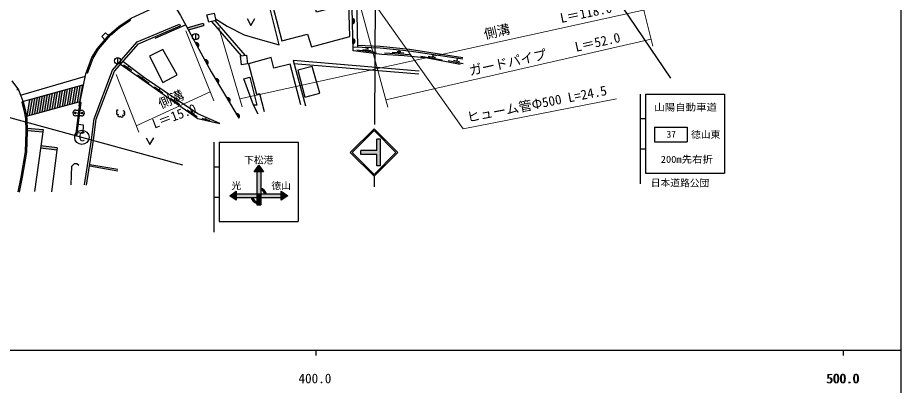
# Model space of a CAD drawing. Units: millimetres at full size, sheet at 1:1000; details may follow other scales. Extents: x 40000 to 680000, y 20000 to 380000.
# Drawn here: x 411501 to 579000, y 198357 to 267986 of the extents above; entities that cross this region are included whole.
import ezdxf
from ezdxf.enums import TextEntityAlignment as Align

# ---------------------------------------------------------------- set-up
doc = ezdxf.new("R2010")
doc.units = ezdxf.units.MM
doc.header["$LTSCALE"] = 1000
for name, color, linetype, lineweight in [('M-BGD', 7, 'Continuous', 25), ('M-BGD-EXST', 7, 'Continuous', 25), ('M-STR-HTXT', 7, 'Continuous', 13), ('M-STR-STRC', 7, 'Continuous', 25), ('M-TTL-BAND', 7, 'Continuous', 25)]:
    doc.layers.add(name, color=color, linetype=linetype, lineweight=lineweight)
doc.styles.add('ＭＳ ゴシック', font='')
doc.styles.get('ＭＳ ゴシック').set_extended_font_data('MS Gothic')

msp = doc.modelspace()

# ---------------------------------------------------------------- hatches: boundary and pattern name
at = {"layer": 'M-BGD'}
for points in [[(474983, 266824, 0.82183), (474961, 267814)], [(445660, 262380, 0.82183), (445186, 263250)], [(475070, 263012, 0.82183), (475047, 264003)], [(447433, 259120, 0.82183), (446960, 259990)], [(449464, 255579, 0.82183), (448959, 256431)], [(451600, 251976, 0.82183), (451095, 252828)], [(453400, 248942, 0.82183), (452894, 249794)]]:
    msp.add_hatch(color=256, dxfattribs=at).paths.add_polyline_path(points)
at = {"layer": 'M-STR-STRC'}
for points in [[(446798, 266487), (446675, 266920), (443657, 266062), (443877, 265657)], [(421923, 254732), (421445, 254601), (420931, 251453), (421408, 251584)], [(422877, 254994), (422400, 254863), (421885, 251715), (422363, 251846)], [(423832, 255256), (423355, 255125), (422840, 251977), (423318, 252108)], [(416194, 253161), (415717, 253030), (415202, 249882), (415680, 250013)], [(417149, 253423), (416672, 253292), (416157, 250144), (416634, 250275)], [(418104, 253685), (417626, 253554), (417112, 250406), (417589, 250537)], [(419058, 253947), (418581, 253816), (418066, 250668), (418544, 250799)], [(420013, 254209), (419536, 254078), (419021, 250930), (419499, 251060)], [(420968, 254470), (420491, 254340), (419976, 251191), (420453, 251322)], [(414285, 252638), (413807, 252507), (413293, 249359), (413770, 249490)], [(415239, 252900), (414762, 252769), (414248, 249620), (414725, 249751)], [(416321, 246785), (413308, 247064), (413319, 246611), (416280, 246336)], [(476550, 242832), (479550, 242832), (479550, 244957), (480300, 244957), (480300, 239957), (479550, 239957), (479550, 242082), (476550, 242082)], [(419001, 243309), (415919, 243737), (415857, 243291), (418939, 242864)], [(457193, 240023), (458068, 238773), (457568, 238773), (456818, 238773), (456318, 238773)], [(457568, 234648), (457568, 235413), (457568, 235725), (457568, 238773), (456818, 238773), (456818, 234648)], [(452943, 235148), (452943, 234648), (452943, 233898), (452943, 233398), (451693, 234273)], [(455741, 233898), (456053, 233898), (456818, 233898), (456818, 234648), (452943, 234648), (452943, 233898)], [(457568, 233898), (457568, 234648), (456818, 234648), (456818, 233898)], [(458333, 234648), (458646, 234648), (458639, 234673), (458632, 234698), (458624, 234723), (458616, 234748), (458607, 234773), (458598, 234798), (458589, 234822), (458579, 234846), (458569, 234870), (458558, 234894), (458547, 234918), (458536, 234942), (458524, 234965), (458512, 234988), (458499, 235011), (458486, 235034), (458472, 235056), (458459, 235078), (458444, 235100), (458430, 235122), (458415, 235143), (458399, 235165), (458384, 235186), (458367, 235206), (458351, 235227), (458334, 235247), (458317, 235266), (458299, 235286), (458282, 235305), (458263, 235324), (458245, 235342), (458226, 235361), (458207, 235378), (458188, 235396), (458168, 235413), (458148, 235430), (458127, 235446), (458107, 235463), (458086, 235478), (458065, 235494), (458043, 235509), (458022, 235523), (458000, 235538), (457977, 235552), (457955, 235565), (457932, 235578), (457909, 235591), (457886, 235603), (457863, 235615), (457839, 235627), (457816, 235638), (457792, 235648), (457768, 235658), (457743, 235668), (457719, 235678), (457694, 235687), (457670, 235695), (457645, 235703), (457620, 235711), (457595, 235718), (457569, 235725), (457568, 235725), (457568, 235413), (457580, 235409), (457599, 235402), (457619, 235395), (457639, 235387), (457658, 235379), (457677, 235371), (457696, 235362), (457715, 235353), (457734, 235344), (457753, 235334), (457771, 235325), (457789, 235314), (457807, 235304), (457825, 235293), (457843, 235282), (457861, 235270), (457878, 235258), (457895, 235246), (457912, 235234), (457929, 235221), (457945, 235208), (457961, 235195), (457977, 235181), (457993, 235168), (458008, 235153), (458024, 235139), (458039, 235125), (458053, 235110), (458068, 235094), (458082, 235079), (458096, 235063), (458110, 235048), (458123, 235031), (458136, 235015), (458149, 234999), (458161, 234982), (458174, 234965), (458186, 234948), (458197, 234930), (458209, 234913), (458220, 234895), (458230, 234877), (458241, 234858), (458251, 234840), (458260, 234822), (458270, 234803), (458279, 234784), (458288, 234765), (458296, 234746), (458304, 234726), (458312, 234707), (458319, 234687), (458326, 234668)], [(461443, 233898), (461443, 234648), (458646, 234648), (458333, 234648), (457568, 234648), (457568, 233898)], [(461443, 234648), (461443, 235148), (462693, 234273), (461443, 233398), (461443, 233898)], [(456818, 232821), (456818, 233133), (456807, 233137), (456787, 233144), (456767, 233151), (456748, 233159), (456728, 233167), (456709, 233175), (456690, 233183), (456671, 233192), (456652, 233202), (456634, 233211), (456615, 233221), (456597, 233231), (456579, 233242), (456561, 233253), (456543, 233264), (456526, 233276), (456508, 233287), (456491, 233299), (456475, 233312), (456458, 233325), (456441, 233338), (456425, 233351), (456409, 233364), (456393, 233378), (456378, 233392), (456363, 233407), (456348, 233421), (456333, 233436), (456319, 233451), (456304, 233467), (456290, 233482), (456277, 233498), (456263, 233514), (456250, 233531), (456237, 233547), (456225, 233564), (456213, 233581), (456201, 233598), (456189, 233616), (456178, 233633), (456167, 233651), (456156, 233669), (456146, 233687), (456136, 233706), (456126, 233724), (456117, 233743), (456107, 233762), (456099, 233781), (456090, 233800), (456082, 233819), (456074, 233839), (456067, 233858), (456060, 233878), (456053, 233898), (455741, 233898), (455748, 233873), (455755, 233847), (455762, 233822), (455771, 233797), (455779, 233773), (455788, 233748), (455797, 233724), (455807, 233699), (455817, 233675), (455828, 233651), (455839, 233628), (455851, 233604), (455862, 233581), (455875, 233558), (455887, 233535), (455900, 233512), (455914, 233490), (455928, 233467), (455942, 233445), (455957, 233424), (455972, 233402), (455987, 233381), (456003, 233360), (456019, 233340), (456035, 233319), (456052, 233299), (456069, 233279), (456087, 233260), (456105, 233241), (456123, 233222), (456141, 233203), (456160, 233185), (456179, 233167), (456199, 233150), (456219, 233133), (456239, 233116), (456259, 233099), (456280, 233083), (456300, 233067), (456322, 233052), (456343, 233037), (456365, 233022), (456387, 233008), (456409, 232994), (456431, 232981), (456454, 232968), (456477, 232955), (456500, 232943), (456523, 232931), (456547, 232919), (456571, 232908), (456595, 232898), (456619, 232887), (456643, 232877), (456667, 232868), (456692, 232859), (456717, 232851), (456742, 232842), (456767, 232835), (456792, 232828), (456817, 232821)], [(457568, 232523), (457568, 233898), (456818, 233898), (456818, 233133), (456818, 232821), (456818, 232523)]]:
    msp.add_hatch(color=256, dxfattribs=at).paths.add_polyline_path(points)

# ---------------------------------------------------------------- linework, layer by layer
at = {"layer": 'M-BGD'}
for p, q in [((475688, 275444), (475893, 262456)), ((432880, 267498), (432743, 267707)), ((437590, 264113), (443333, 266657)), ((442161, 266788), (442318, 266420)), ((448218, 267275), (453865, 260786)), ((448877, 267432), (454579, 260879)), ((445217, 264980), (445217, 263780)), ((475812, 261895), (479453, 261440)), ((476936, 261960), (478506, 261802)), ((477512, 262127), (478014, 262081)), ((477855, 262095), (477866, 262385)), ((481042, 261335), (485944, 261040)), ((482497, 261482), (484668, 261303)), ((483456, 261609), (484152, 261567)), ((483804, 261588), (483839, 261923)), ((430454, 260406), (430454, 259206)), ((487592, 257864), (463699, 259893)), ((463699, 259893), (466055, 251300)), ((487901, 260716), (491990, 259977)), ((489312, 260725), (490704, 260447)), ((490179, 260552), (490253, 261031)), ((493096, 259899), (495937, 259285)), ((494085, 259918), (495246, 259698)), ((494787, 259785), (494870, 260322)), ((431574, 259061), (433118, 258041)), ((432346, 258551), (432550, 258826)), ((487541, 257266), (463868, 259277)), ((424751, 257503), (424517, 257590)), ((434243, 257145), (436437, 255609)), ((435156, 256506), (435339, 256753)), ((437466, 254884), (439025, 253783)), ((411335, 254320), (411537, 254466)), ((438302, 254294), (438498, 254579)), ((412319, 251991), (412551, 252085)), ((422743, 245579), (423566, 251903)), ((423566, 251903), (423318, 251935)), ((440460, 252762), (442212, 251536)), ((441437, 252078), (441664, 252420)), ((443610, 250559), (445524, 249288)), ((444472, 249986), (444736, 250384)), ((446406, 248927), (447946, 248532)), ((447176, 248729), (447261, 249075)), ((425130, 239912), (430458, 238998)), ((425177, 240208), (430509, 239294))]:
    msp.add_line(p, q, dxfattribs=at)
for points in [[(495382, 259106), (489190, 260336), (484748, 260770), (480512, 261005), (475099, 261711), (474792, 275205)], [(422495, 245611), (423342, 252114), (424441, 257383), (425580, 260456), (426643, 262161), (428906, 264828), (430657, 266331), (432997, 267875), (436305, 269419), (438958, 270635), (439645, 270682), (440612, 270432), (441533, 269715), (442391, 268389), (448198, 257714), (453400, 248942)], [(449000, 267755), (451189, 266395), (454414, 264752), (457047, 263995), (461039, 262864), (459029, 270895)], [(424162, 236307), (425498, 244853), (425982, 248833), (429500, 258074), (434172, 263385), (442161, 266788)], [(424557, 236245), (425894, 244798), (426373, 248736), (429848, 257864), (434413, 263053), (442318, 266420)], [(424751, 257503), (425805, 260345), (426846, 262013), (429084, 264651), (430807, 266131), (432880, 267498)], [(455009, 267811), (455724, 266515), (456440, 267811)], [(428011, 263773), (427427, 264418), (428155, 265137), (428744, 264638)], [(475082, 262486), (480218, 262299), (485739, 261725), (495861, 260169)], [(475888, 262757), (480239, 262599), (485777, 262022), (495907, 260466)], [(430998, 259171), (445682, 248898), (449804, 247956), (445625, 249795), (441209, 252722), (435515, 256622), (431428, 259660)], [(465165, 251512), (463165, 259165), (460059, 258404), (459526, 260422), (455277, 259260), (456792, 253473), (457344, 253620), (458214, 250248)], [(457116, 249685), (456231, 251394), (454368, 256429), (455528, 256704), (456859, 251416), (456231, 251394)], [(410423, 256009), (411652, 254307), (412557, 252070), (412933, 250611), (413265, 248906), (413323, 246420), (413151, 242529), (412331, 237757), (411753, 234947)], [(412319, 251991), (412689, 250556), (413016, 248879), (413073, 246423), (412902, 242556), (412085, 237804), (411508, 234998)], [(430562, 250453), (430434, 250499), (430322, 250453), (430216, 250320), (430235, 250190), (430318, 250131), (430378, 250119), (430272, 250059), (430208, 249869), (430240, 249733), (430421, 249663), (430569, 249682), (430492, 249486), (430489, 249319), (430613, 249243), (430795, 249205), (430920, 249261), (430953, 249322), (431005, 249240), (431237, 249137), (431411, 249205), (431510, 249365), (431468, 249476), (431397, 249529), (431590, 249480), (431782, 249593), (431835, 249792), (431764, 249869), (431636, 249901), (431793, 249945), (431815, 250034), (431774, 250204), (431692, 250294), (431520, 250371)], [(423038, 247842), (423940, 247706), (423830, 246077), (422825, 246208)], [(435856, 245254), (436572, 243959), (437287, 245254)], [(421610, 236359), (421772, 239861), (422243, 240345), (422742, 240386), (423092, 240076)]]:
    msp.add_lwpolyline(points, dxfattribs=at)
for points in [[(459788, 270381), (461553, 263573), (466467, 264890), (467226, 262435), (474486, 264399), (474263, 270671), (468120, 269042), (467271, 272480)], [(447380, 268515), (448742, 268839), (449067, 267477), (447705, 267153)], [(439037, 261938), (436520, 260669), (438992, 255705), (441732, 257152)], [(453707, 260765), (454847, 260914), (455068, 259229), (453928, 259079)], [(464589, 258024), (465930, 252957), (468782, 253706), (467348, 258754)]]:
    msp.add_lwpolyline(points, close=True, dxfattribs=at)
for centre in [(445217, 264380), (430454, 259806)]:
    msp.add_circle(centre, 600, dxfattribs=at)
for centre, start, end in [((474874, 267317), 282.4739, 80.13209), ((445337, 262768), 309.71289, 107.37108), ((474961, 263505), 282.4739, 80.13209), ((447110, 259508), 309.71289, 107.37108), ((449127, 255955), 311.8399, 109.49809), ((451264, 252352), 311.8399, 109.49809), ((453063, 249318), 311.8399, 109.49809)]:
    msp.add_arc(centre, 505, start, end, dxfattribs=at)
at = {"layer": 'M-BGD-EXST'}
msp.add_circle((423672, 245332), 1350, dxfattribs=at)
at = {"layer": 'M-STR-HTXT'}
for p, q in [((525731, 287410), (531885, 262594)), ((453618, 252645), (568703, 277926)), ((475863, 272444), (481679, 251034)), ((443376, 265469), (448673, 252227)), ((449636, 266111), (454079, 251088)), ((481304, 252411), (531561, 263902)), ((430185, 257257), (434440, 246333)), ((433986, 247500), (447990, 253936))]:
    msp.add_line(p, q, dxfattribs=at)
msp.add_lwpolyline([(474351, 277413), (495972, 246955), (525011, 252629)], dxfattribs=at)
at = {"layer": 'M-STR-STRC'}
for p, q in [((512620, 289873), (535237, 256552)), ((479330, 280993), (479163, 247730)), ((443657, 266062), (446675, 266920)), ((443877, 265657), (446798, 266487)), ((446675, 266920), (446798, 266487)), ((380692, 257122), (442716, 240114)), ((412045, 253336), (424340, 256899)), ((412416, 252125), (423832, 255256)), ((420931, 251453), (421445, 254601)), ((421408, 251584), (421923, 254732)), ((421885, 251715), (422400, 254863)), ((422363, 251846), (422877, 254994)), ((422840, 251977), (423355, 255125)), ((423184, 251294), (423832, 255256)), ((415202, 249882), (415717, 253030)), ((415680, 250013), (416194, 253161)), ((416157, 250144), (416672, 253292)), ((416634, 250275), (417149, 253423)), ((417112, 250406), (417626, 253554)), ((417589, 250537), (418104, 253685)), ((418066, 250668), (418581, 253816)), ((418544, 250799), (419058, 253947)), ((419021, 250930), (419536, 254078)), ((419499, 251060), (420013, 254209)), ((419976, 251191), (420491, 254340)), ((420453, 251322), (420968, 254470)), ((529509, 253528), (529509, 236528)), ((530509, 253528), (530509, 238528)), ((530509, 253528), (545509, 253528)), ((545509, 253528), (545509, 238528)), ((413183, 249328), (423342, 252114)), ((413293, 249359), (413807, 252507)), ((413770, 249490), (414285, 252638)), ((414248, 249620), (414762, 252769)), ((414725, 249751), (415239, 252900)), ((422512, 250493), (423612, 250475)), ((423594, 249375), (422494, 249393)), ((529509, 248903), (530509, 248903)), ((413308, 247064), (416321, 246785)), ((413319, 246611), (416280, 246336)), ((474550, 242458), (479050, 246958)), ((474904, 242458), (479050, 246604)), ((483551, 242457), (479050, 246958)), ((483197, 242457), (479050, 246604)), ((532187, 247277), (538387, 247277)), ((532187, 247277), (532187, 244477)), ((538387, 247277), (538387, 244477)), ((480300, 244957), (479550, 244957)), ((479550, 242832), (479550, 244957)), ((480300, 239957), (480300, 244957)), ((418939, 242864), (415857, 243291)), ((419001, 243309), (415919, 243737)), ((448693, 244388), (448693, 227388)), ((449693, 244388), (449693, 229388)), ((449693, 244388), (464693, 244388)), ((464693, 244388), (464693, 229388)), ((529509, 243153), (530509, 243153)), ((532187, 244477), (538387, 244477)), ((474550, 242458), (479050, 237957)), ((474904, 242458), (479050, 238311)), ((476550, 242082), (476550, 242832)), ((479550, 242832), (476550, 242832)), ((479550, 242082), (476550, 242082)), ((479050, 238311), (483197, 242457)), ((479051, 237957), (483551, 242457)), ((479550, 239957), (479550, 242082)), ((448693, 239763), (449693, 239763)), ((456318, 238773), (457193, 240023)), ((457193, 240023), (458068, 238773)), ((480300, 239957), (479550, 239957)), ((458068, 238773), (456318, 238773)), ((456818, 238773), (456818, 232523)), ((457568, 238773), (457568, 232523)), ((479050, 237957), (479050, 235957)), ((530509, 238528), (545509, 238528)), ((451693, 234273), (452943, 235148)), ((452943, 235148), (452943, 233398)), ((452943, 234648), (461443, 234648)), ((461443, 233398), (461443, 235148)), ((461443, 235148), (462693, 234273)), ((448693, 234013), (449693, 234013)), ((452943, 233398), (451693, 234273)), ((452943, 233898), (461443, 233898)), ((462693, 234273), (461443, 233398)), ((456818, 232523), (457568, 232523)), ((449693, 229388), (464693, 229388))]:
    msp.add_line(p, q, dxfattribs=at)
for points in [[(416321, 246785), (416280, 246336), (414718, 235080)], [(419001, 243309), (418939, 242864), (417920, 235016)]]:
    msp.add_lwpolyline(points, dxfattribs=at)
for centre in [(422437, 249938), (423057, 249928), (423677, 249918)]:
    msp.add_circle(centre, 150, dxfattribs=at)
for centre, radius, start, end in [((422503, 249943), 550, 89.05913, 179.05913), ((422503, 249943), 550, 179.05913, 269.05913), ((423603, 249925), 550, 269.05913, 359.05913), ((423603, 249925), 550, 359.05913, 89.05913), ((457193, 234273), 1500, 14.47751, 75.52249), ((457193, 234273), 1200, 18.20996, 71.79004), ((457193, 234273), 1500, 194.47751, 255.52249), ((457193, 234273), 1200, 198.20996, 251.79004)]:
    msp.add_arc(centre, radius, start, end, dxfattribs=at)
at = {"layer": 'M-TTL-BAND'}
for p, q in [((579000, 20000), (579000, 370000)), ((40000, 205000), (579000, 205000)), ((468000, 205000), (468000, 204000)), ((568000, 205000), (568000, 204000))]:
    msp.add_line(p, q, dxfattribs=at)

# ---------------------------------------------------------------- texts
at = {"layer": 'M-BGD-EXST', "style": 'ＭＳ ゴシック'}
msp.add_text('C', height=1833, rotation=358.508, dxfattribs=at).set_placement((423017, 244039), align=Align.BOTTOM_LEFT)
at = {"layer": 'M-STR-HTXT', "style": 'ＭＳ ゴシック'}
for s, rotation, p in [('L＝118.0', 11.727, (514640, 266442)), ('側溝', 12.68, (500236, 263395)), ('L＝52.0', 12.563, (517477, 260982)), ('ガードパイプ', 12.368, (497370, 256479)), ('ヒューム管Φ500 L=24.5', 11.057, (496944, 247654)), ('側溝', 23.668, (438868, 250196)), ('L＝15.0', 20.862, (437608, 246440))]:
    msp.add_text(s, height=1833, rotation=rotation, dxfattribs=at).set_placement(p, align=Align.BOTTOM_LEFT)
at = {"layer": 'M-STR-STRC', "style": 'ＭＳ ゴシック', "width": 1.1}
for s, p in [('山陽自動車道', (538108, 251020)), ('200m先右折', (538346, 241155))]:
    msp.add_text(s, height=1320, dxfattribs=at).set_placement(p, align=Align.MIDDLE_CENTER)
at = {"layer": 'M-STR-STRC', "style": 'ＭＳ ゴシック'}
for s, p in [('37', (535387, 245911)), ('徳山東', (541917, 245849)), ('下松港', (457193, 241023)), ('光', (452943, 236148)), ('徳山', (461443, 236148))]:
    msp.add_text(s, height=1320, dxfattribs=at).set_placement(p, align=Align.MIDDLE_CENTER)
msp.add_text('日本道路公団', height=1320, rotation=359.593, dxfattribs=at).set_placement((531499, 235673), align=Align.BOTTOM_LEFT)
at = {"layer": 'M-TTL-BAND', "style": 'ＭＳ ゴシック'}
for s, p in [('400.0', (467844, 198195)), ('500.0', (567844, 198195)), ('500.0', (568000, 198195))]:
    msp.add_text(s, height=1833, dxfattribs=at).set_placement(p, align=Align.BOTTOM_CENTER)

doc.saveas('drawing.dxf')
